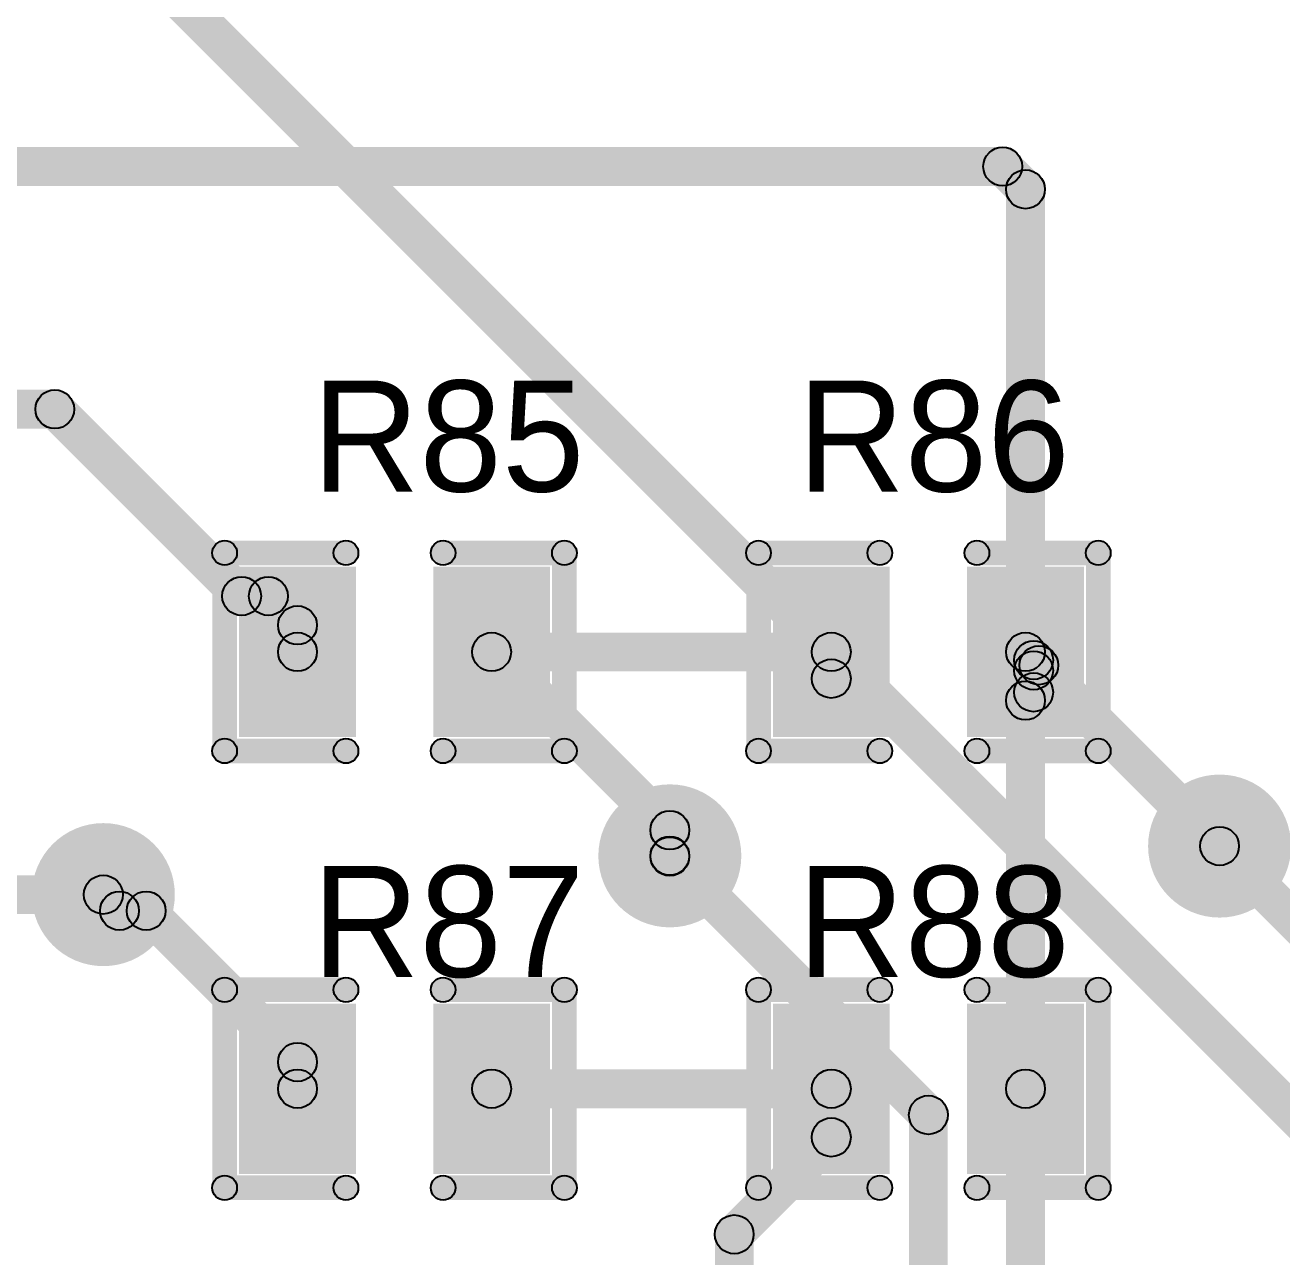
# Model space of a CAD drawing. Header units: millimetres. Extents: x 1.24 to 8.03, y 2.12 to 7.05.
# Drawn here: x 6.012 to 6.521, y 4.715 to 5.215 of the extents above; entities that cross this region are included whole.
import ezdxf

# ---------------------------------------------------------------- set-up
doc = ezdxf.new("R2010")
doc.units = ezdxf.units.MM
doc.header["$MEASUREMENT"] = 0
for name, color, linetype in [('BottomLayer', 5, 'Continuous'), ('BottomSolder', 6, 'Continuous'), ('TopLayer', 1, 'Continuous'), ('TopOverlay', 2, 'Continuous'), ('TopPaste', 8, 'Continuous'), ('TopSolder', 216, 'Continuous'), ('ViaHoleLayer', 16, 'Continuous')]:
    doc.layers.add(name, color=color, linetype=linetype)

# ---------------------------------------------------------------- blocks, each defined once
blk = doc.blocks.new('R0805_135')
at = {"layer": 'TopLayer'}
for points in [[(-0.05906, 0.03051), (-0.01969, 0.03051), (-0.01969, -0.03051), (-0.05906, -0.03051)], [(0.01969, 0.03051), (0.05906, 0.03051), (0.05906, -0.03051), (0.01969, -0.03051)]]:
    blk.add_hatch(color=1, dxfattribs=at).paths.add_polyline_path(points)
at = {"layer": 'TopOverlay'}
h = blk.add_hatch(color=2, dxfattribs=at)
edge = h.paths.add_edge_path()
edge.add_arc((-0.0689, 0.04016), 0.005, 0, 360)
h = blk.add_hatch(color=2, dxfattribs=at)
edge = h.paths.add_edge_path()
edge.add_arc((-0.0689, 0.04016), 0.005, 0, 360)
for points in [[(-0.01969, 0.04516), (-0.01969, 0.03516), (-0.0689, 0.03516), (-0.0689, 0.04516)], [(0.0689, 0.04516), (0.0689, 0.03516), (0.01969, 0.03516), (0.01969, 0.04516)], [(-0.0639, -0.04016), (-0.0739, -0.04016), (-0.0739, 0.04016), (-0.0639, 0.04016)], [(0.0639, 0.04016), (0.0739, 0.04016), (0.0739, -0.04016), (0.0639, -0.04016)], [(-0.01969, -0.03516), (-0.01969, -0.04516), (-0.0689, -0.04516), (-0.0689, -0.03516)], [(0.0689, -0.03516), (0.0689, -0.04516), (0.01969, -0.04516), (0.01969, -0.03516)]]:
    blk.add_hatch(color=2, dxfattribs=at).paths.add_polyline_path(points)
h = blk.add_hatch(color=2, dxfattribs=at)
edge = h.paths.add_edge_path()
edge.add_arc((-0.01969, 0.04016), 0.005, 0, 360)
h = blk.add_hatch(color=2, dxfattribs=at)
edge = h.paths.add_edge_path()
edge.add_arc((0.01969, 0.04016), 0.005, 0, 360)
h = blk.add_hatch(color=2, dxfattribs=at)
edge = h.paths.add_edge_path()
edge.add_arc((0.0689, 0.04016), 0.005, 0, 360)
h = blk.add_hatch(color=2, dxfattribs=at)
edge = h.paths.add_edge_path()
edge.add_arc((0.0689, 0.04016), 0.005, 0, 360)
h = blk.add_hatch(color=2, dxfattribs=at)
edge = h.paths.add_edge_path()
edge.add_arc((-0.0689, -0.04016), 0.005, 0, 360)
h = blk.add_hatch(color=2, dxfattribs=at)
edge = h.paths.add_edge_path()
edge.add_arc((-0.0689, -0.04016), 0.005, 0, 360)
h = blk.add_hatch(color=2, dxfattribs=at)
edge = h.paths.add_edge_path()
edge.add_arc((-0.01969, -0.04016), 0.005, 0, 360)
h = blk.add_hatch(color=2, dxfattribs=at)
edge = h.paths.add_edge_path()
edge.add_arc((0.01969, -0.04016), 0.005, 0, 360)
h = blk.add_hatch(color=2, dxfattribs=at)
edge = h.paths.add_edge_path()
edge.add_arc((0.0689, -0.04016), 0.005, 0, 360)
h = blk.add_hatch(color=2, dxfattribs=at)
edge = h.paths.add_edge_path()
edge.add_arc((0.0689, -0.04016), 0.005, 0, 360)
at = {"layer": 'TopPaste'}
for points in [[(-0.05906, 0.03051), (-0.01969, 0.03051), (-0.01969, -0.03051), (-0.05906, -0.03051)], [(0.01969, 0.03051), (0.05906, 0.03051), (0.05906, -0.03051), (0.01969, -0.03051)]]:
    blk.add_hatch(color=8, dxfattribs=at).paths.add_polyline_path(points)
at = {"layer": 'TopSolder'}
for points in [[(-0.06305, 0.03451), (-0.01569, 0.03451), (-0.01569, -0.03451), (-0.06305, -0.03451)], [(0.01569, 0.03451), (0.06305, 0.03451), (0.06305, -0.03451), (0.01569, -0.03451)]]:
    blk.add_hatch(color=216, dxfattribs=at).paths.add_polyline_path(points)
at = {"layer": 'TopOverlay'}
for centre in [(-0.0689, 0.04016), (-0.0689, 0.04016), (-0.01969, 0.04016), (0.01969, 0.04016), (0.0689, 0.04016), (0.0689, 0.04016), (-0.0689, -0.04016), (-0.0689, -0.04016), (-0.01969, -0.04016), (0.01969, -0.04016), (0.0689, -0.04016), (0.0689, -0.04016)]:
    blk.add_circle(centre, 0.005, dxfattribs=at)
blk = doc.blocks.new('R0805_136')
at = {"layer": 'TopLayer'}
for points in [[(-0.05906, 0.03051), (-0.01969, 0.03051), (-0.01969, -0.03051), (-0.05906, -0.03051)], [(0.01969, 0.03051), (0.05906, 0.03051), (0.05906, -0.03051), (0.01969, -0.03051)]]:
    blk.add_hatch(color=1, dxfattribs=at).paths.add_polyline_path(points)
at = {"layer": 'TopOverlay'}
h = blk.add_hatch(color=2, dxfattribs=at)
edge = h.paths.add_edge_path()
edge.add_arc((-0.0689, 0.04016), 0.005, 0, 360)
h = blk.add_hatch(color=2, dxfattribs=at)
edge = h.paths.add_edge_path()
edge.add_arc((-0.0689, 0.04016), 0.005, 0, 360)
for points in [[(-0.01969, 0.04516), (-0.01969, 0.03516), (-0.0689, 0.03516), (-0.0689, 0.04516)], [(0.0689, 0.04516), (0.0689, 0.03516), (0.01969, 0.03516), (0.01969, 0.04516)], [(-0.0639, -0.04016), (-0.0739, -0.04016), (-0.0739, 0.04016), (-0.0639, 0.04016)], [(0.0639, 0.04016), (0.0739, 0.04016), (0.0739, -0.04016), (0.0639, -0.04016)], [(-0.01969, -0.03516), (-0.01969, -0.04516), (-0.0689, -0.04516), (-0.0689, -0.03516)], [(0.0689, -0.03516), (0.0689, -0.04516), (0.01969, -0.04516), (0.01969, -0.03516)]]:
    blk.add_hatch(color=2, dxfattribs=at).paths.add_polyline_path(points)
h = blk.add_hatch(color=2, dxfattribs=at)
edge = h.paths.add_edge_path()
edge.add_arc((-0.01969, 0.04016), 0.005, 0, 360)
h = blk.add_hatch(color=2, dxfattribs=at)
edge = h.paths.add_edge_path()
edge.add_arc((0.01969, 0.04016), 0.005, 0, 360)
h = blk.add_hatch(color=2, dxfattribs=at)
edge = h.paths.add_edge_path()
edge.add_arc((0.0689, 0.04016), 0.005, 0, 360)
h = blk.add_hatch(color=2, dxfattribs=at)
edge = h.paths.add_edge_path()
edge.add_arc((0.0689, 0.04016), 0.005, 0, 360)
h = blk.add_hatch(color=2, dxfattribs=at)
edge = h.paths.add_edge_path()
edge.add_arc((-0.0689, -0.04016), 0.005, 0, 360)
h = blk.add_hatch(color=2, dxfattribs=at)
edge = h.paths.add_edge_path()
edge.add_arc((-0.0689, -0.04016), 0.005, 0, 360)
h = blk.add_hatch(color=2, dxfattribs=at)
edge = h.paths.add_edge_path()
edge.add_arc((-0.01969, -0.04016), 0.005, 0, 360)
h = blk.add_hatch(color=2, dxfattribs=at)
edge = h.paths.add_edge_path()
edge.add_arc((0.01969, -0.04016), 0.005, 0, 360)
h = blk.add_hatch(color=2, dxfattribs=at)
edge = h.paths.add_edge_path()
edge.add_arc((0.0689, -0.04016), 0.005, 0, 360)
h = blk.add_hatch(color=2, dxfattribs=at)
edge = h.paths.add_edge_path()
edge.add_arc((0.0689, -0.04016), 0.005, 0, 360)
at = {"layer": 'TopPaste'}
for points in [[(-0.05906, 0.03051), (-0.01969, 0.03051), (-0.01969, -0.03051), (-0.05906, -0.03051)], [(0.01969, 0.03051), (0.05906, 0.03051), (0.05906, -0.03051), (0.01969, -0.03051)]]:
    blk.add_hatch(color=8, dxfattribs=at).paths.add_polyline_path(points)
at = {"layer": 'TopSolder'}
for points in [[(-0.06305, 0.03451), (-0.01569, 0.03451), (-0.01569, -0.03451), (-0.06305, -0.03451)], [(0.01569, 0.03451), (0.06305, 0.03451), (0.06305, -0.03451), (0.01569, -0.03451)]]:
    blk.add_hatch(color=216, dxfattribs=at).paths.add_polyline_path(points)
at = {"layer": 'TopOverlay'}
for centre in [(-0.0689, 0.04016), (-0.0689, 0.04016), (-0.01969, 0.04016), (0.01969, 0.04016), (0.0689, 0.04016), (0.0689, 0.04016), (-0.0689, -0.04016), (-0.0689, -0.04016), (-0.01969, -0.04016), (0.01969, -0.04016), (0.0689, -0.04016), (0.0689, -0.04016)]:
    blk.add_circle(centre, 0.005, dxfattribs=at)
blk = doc.blocks.new('R0805_137')
at = {"layer": 'TopLayer'}
for points in [[(-0.05906, 0.03051), (-0.01969, 0.03051), (-0.01969, -0.03051), (-0.05906, -0.03051)], [(0.01969, 0.03051), (0.05906, 0.03051), (0.05906, -0.03051), (0.01969, -0.03051)]]:
    blk.add_hatch(color=1, dxfattribs=at).paths.add_polyline_path(points)
at = {"layer": 'TopOverlay'}
h = blk.add_hatch(color=2, dxfattribs=at)
edge = h.paths.add_edge_path()
edge.add_arc((-0.0689, 0.04016), 0.005, 0, 360)
h = blk.add_hatch(color=2, dxfattribs=at)
edge = h.paths.add_edge_path()
edge.add_arc((-0.0689, 0.04016), 0.005, 0, 360)
for points in [[(-0.01969, 0.04516), (-0.01969, 0.03516), (-0.0689, 0.03516), (-0.0689, 0.04516)], [(0.0689, 0.04516), (0.0689, 0.03516), (0.01969, 0.03516), (0.01969, 0.04516)], [(-0.0639, -0.04016), (-0.0739, -0.04016), (-0.0739, 0.04016), (-0.0639, 0.04016)], [(0.0639, 0.04016), (0.0739, 0.04016), (0.0739, -0.04016), (0.0639, -0.04016)], [(-0.01969, -0.03516), (-0.01969, -0.04516), (-0.0689, -0.04516), (-0.0689, -0.03516)], [(0.0689, -0.03516), (0.0689, -0.04516), (0.01969, -0.04516), (0.01969, -0.03516)]]:
    blk.add_hatch(color=2, dxfattribs=at).paths.add_polyline_path(points)
h = blk.add_hatch(color=2, dxfattribs=at)
edge = h.paths.add_edge_path()
edge.add_arc((-0.01969, 0.04016), 0.005, 0, 360)
h = blk.add_hatch(color=2, dxfattribs=at)
edge = h.paths.add_edge_path()
edge.add_arc((0.01969, 0.04016), 0.005, 0, 360)
h = blk.add_hatch(color=2, dxfattribs=at)
edge = h.paths.add_edge_path()
edge.add_arc((0.0689, 0.04016), 0.005, 0, 360)
h = blk.add_hatch(color=2, dxfattribs=at)
edge = h.paths.add_edge_path()
edge.add_arc((0.0689, 0.04016), 0.005, 0, 360)
h = blk.add_hatch(color=2, dxfattribs=at)
edge = h.paths.add_edge_path()
edge.add_arc((-0.0689, -0.04016), 0.005, 0, 360)
h = blk.add_hatch(color=2, dxfattribs=at)
edge = h.paths.add_edge_path()
edge.add_arc((-0.0689, -0.04016), 0.005, 0, 360)
h = blk.add_hatch(color=2, dxfattribs=at)
edge = h.paths.add_edge_path()
edge.add_arc((-0.01969, -0.04016), 0.005, 0, 360)
h = blk.add_hatch(color=2, dxfattribs=at)
edge = h.paths.add_edge_path()
edge.add_arc((0.01969, -0.04016), 0.005, 0, 360)
h = blk.add_hatch(color=2, dxfattribs=at)
edge = h.paths.add_edge_path()
edge.add_arc((0.0689, -0.04016), 0.005, 0, 360)
h = blk.add_hatch(color=2, dxfattribs=at)
edge = h.paths.add_edge_path()
edge.add_arc((0.0689, -0.04016), 0.005, 0, 360)
at = {"layer": 'TopPaste'}
for points in [[(-0.05906, 0.03051), (-0.01969, 0.03051), (-0.01969, -0.03051), (-0.05906, -0.03051)], [(0.01969, 0.03051), (0.05906, 0.03051), (0.05906, -0.03051), (0.01969, -0.03051)]]:
    blk.add_hatch(color=8, dxfattribs=at).paths.add_polyline_path(points)
at = {"layer": 'TopSolder'}
for points in [[(-0.06305, 0.03451), (-0.01569, 0.03451), (-0.01569, -0.03451), (-0.06305, -0.03451)], [(0.01569, 0.03451), (0.06305, 0.03451), (0.06305, -0.03451), (0.01569, -0.03451)]]:
    blk.add_hatch(color=216, dxfattribs=at).paths.add_polyline_path(points)
at = {"layer": 'TopOverlay'}
for centre in [(-0.0689, 0.04016), (-0.0689, 0.04016), (-0.01969, 0.04016), (0.01969, 0.04016), (0.0689, 0.04016), (0.0689, 0.04016), (-0.0689, -0.04016), (-0.0689, -0.04016), (-0.01969, -0.04016), (0.01969, -0.04016), (0.0689, -0.04016), (0.0689, -0.04016)]:
    blk.add_circle(centre, 0.005, dxfattribs=at)
blk = doc.blocks.new('R0805_138')
at = {"layer": 'TopLayer'}
for points in [[(-0.05906, 0.03051), (-0.01969, 0.03051), (-0.01969, -0.03051), (-0.05906, -0.03051)], [(0.01969, 0.03051), (0.05906, 0.03051), (0.05906, -0.03051), (0.01969, -0.03051)]]:
    blk.add_hatch(color=1, dxfattribs=at).paths.add_polyline_path(points)
at = {"layer": 'TopOverlay'}
h = blk.add_hatch(color=2, dxfattribs=at)
edge = h.paths.add_edge_path()
edge.add_arc((-0.0689, 0.04016), 0.005, 0, 360)
h = blk.add_hatch(color=2, dxfattribs=at)
edge = h.paths.add_edge_path()
edge.add_arc((-0.0689, 0.04016), 0.005, 0, 360)
for points in [[(-0.01969, 0.04516), (-0.01969, 0.03516), (-0.0689, 0.03516), (-0.0689, 0.04516)], [(0.0689, 0.04516), (0.0689, 0.03516), (0.01969, 0.03516), (0.01969, 0.04516)], [(-0.0639, -0.04016), (-0.0739, -0.04016), (-0.0739, 0.04016), (-0.0639, 0.04016)], [(0.0639, 0.04016), (0.0739, 0.04016), (0.0739, -0.04016), (0.0639, -0.04016)], [(-0.01969, -0.03516), (-0.01969, -0.04516), (-0.0689, -0.04516), (-0.0689, -0.03516)], [(0.0689, -0.03516), (0.0689, -0.04516), (0.01969, -0.04516), (0.01969, -0.03516)]]:
    blk.add_hatch(color=2, dxfattribs=at).paths.add_polyline_path(points)
h = blk.add_hatch(color=2, dxfattribs=at)
edge = h.paths.add_edge_path()
edge.add_arc((-0.01969, 0.04016), 0.005, 0, 360)
h = blk.add_hatch(color=2, dxfattribs=at)
edge = h.paths.add_edge_path()
edge.add_arc((0.01969, 0.04016), 0.005, 0, 360)
h = blk.add_hatch(color=2, dxfattribs=at)
edge = h.paths.add_edge_path()
edge.add_arc((0.0689, 0.04016), 0.005, 0, 360)
h = blk.add_hatch(color=2, dxfattribs=at)
edge = h.paths.add_edge_path()
edge.add_arc((0.0689, 0.04016), 0.005, 0, 360)
h = blk.add_hatch(color=2, dxfattribs=at)
edge = h.paths.add_edge_path()
edge.add_arc((-0.0689, -0.04016), 0.005, 0, 360)
h = blk.add_hatch(color=2, dxfattribs=at)
edge = h.paths.add_edge_path()
edge.add_arc((-0.0689, -0.04016), 0.005, 0, 360)
h = blk.add_hatch(color=2, dxfattribs=at)
edge = h.paths.add_edge_path()
edge.add_arc((-0.01969, -0.04016), 0.005, 0, 360)
h = blk.add_hatch(color=2, dxfattribs=at)
edge = h.paths.add_edge_path()
edge.add_arc((0.01969, -0.04016), 0.005, 0, 360)
h = blk.add_hatch(color=2, dxfattribs=at)
edge = h.paths.add_edge_path()
edge.add_arc((0.0689, -0.04016), 0.005, 0, 360)
h = blk.add_hatch(color=2, dxfattribs=at)
edge = h.paths.add_edge_path()
edge.add_arc((0.0689, -0.04016), 0.005, 0, 360)
at = {"layer": 'TopPaste'}
for points in [[(-0.05906, 0.03051), (-0.01969, 0.03051), (-0.01969, -0.03051), (-0.05906, -0.03051)], [(0.01969, 0.03051), (0.05906, 0.03051), (0.05906, -0.03051), (0.01969, -0.03051)]]:
    blk.add_hatch(color=8, dxfattribs=at).paths.add_polyline_path(points)
at = {"layer": 'TopSolder'}
for points in [[(-0.06305, 0.03451), (-0.01569, 0.03451), (-0.01569, -0.03451), (-0.06305, -0.03451)], [(0.01569, 0.03451), (0.06305, 0.03451), (0.06305, -0.03451), (0.01569, -0.03451)]]:
    blk.add_hatch(color=216, dxfattribs=at).paths.add_polyline_path(points)
at = {"layer": 'TopOverlay'}
for centre in [(-0.0689, 0.04016), (-0.0689, 0.04016), (-0.01969, 0.04016), (0.01969, 0.04016), (0.0689, 0.04016), (0.0689, 0.04016), (-0.0689, -0.04016), (-0.0689, -0.04016), (-0.01969, -0.04016), (0.01969, -0.04016), (0.0689, -0.04016), (0.0689, -0.04016)]:
    blk.add_circle(centre, 0.005, dxfattribs=at)

msp = doc.modelspace()

# ---------------------------------------------------------------- hatches: boundary and pattern name
at = {"layer": 'BottomLayer'}
for points in [[(6.01455, 5.27353), (6.02569, 5.28466), (6.60006, 4.71029), (6.58892, 4.69916)], [(6.26751, 4.87213), (6.27864, 4.88327), (6.38352, 4.77839), (6.37239, 4.76726)], [(6.4905, 4.87632), (6.50163, 4.88746), (6.59021, 4.79887), (6.57908, 4.78774)], [(6.28095, 4.8777), (6.2652, 4.8777), (6.2652, 4.87792), (6.28095, 4.87792)], [(5.82677, 4.85433), (5.82677, 4.87008), (6.04331, 4.87008), (6.04331, 4.85433)], [(6.38583, 3.22835), (6.37008, 3.22835), (6.37008, 4.77283), (6.38583, 4.77283)]]:
    msp.add_hatch(color=5, dxfattribs=at).paths.add_polyline_path(points)
h = msp.add_hatch(color=5, dxfattribs=at)
edge = h.paths.add_edge_path()
edge.add_arc((6.49606, 4.88189), 0.025, 0, 360)
h = msp.add_hatch(color=5, dxfattribs=at)
edge = h.paths.add_edge_path()
edge.add_arc((6.27308, 4.87792), 0.025, 0, 360)
h = msp.add_hatch(color=5, dxfattribs=at)
edge = h.paths.add_edge_path()
edge.add_arc((6.49606, 4.88189), 0.00787, 0, 360)
h = msp.add_hatch(color=5, dxfattribs=at)
edge = h.paths.add_edge_path()
edge.add_arc((6.04331, 4.8622), 0.025, 0, 360)
h = msp.add_hatch(color=5, dxfattribs=at)
edge = h.paths.add_edge_path()
edge.add_arc((6.27308, 4.87792), 0.00787, 0, 360)
h = msp.add_hatch(color=5, dxfattribs=at)
edge = h.paths.add_edge_path()
edge.add_arc((6.27308, 4.8777), 0.00787, 0, 360)
h = msp.add_hatch(color=5, dxfattribs=at)
edge = h.paths.add_edge_path()
edge.add_arc((6.27308, 4.8777), 0.00787, 0, 360)
h = msp.add_hatch(color=5, dxfattribs=at)
edge = h.paths.add_edge_path()
edge.add_arc((6.04331, 4.8622), 0.00787, 0, 360)
h = msp.add_hatch(color=5, dxfattribs=at)
edge = h.paths.add_edge_path()
edge.add_arc((6.37795, 4.77283), 0.00787, 0, 360)
h = msp.add_hatch(color=5, dxfattribs=at)
edge = h.paths.add_edge_path()
edge.add_arc((6.37795, 4.77283), 0.00787, 0, 360)
at = {"layer": 'BottomSolder'}
h = msp.add_hatch(color=6, dxfattribs=at)
edge = h.paths.add_edge_path()
edge.add_arc((6.49606, 4.88189), 0.029, 0, 360)
h = msp.add_hatch(color=6, dxfattribs=at)
edge = h.paths.add_edge_path()
edge.add_arc((6.27308, 4.87792), 0.029, 0, 360)
h = msp.add_hatch(color=6, dxfattribs=at)
edge = h.paths.add_edge_path()
edge.add_arc((6.04331, 4.8622), 0.029, 0, 360)
at = {"layer": 'TopLayer'}
for points in [[(5.82677, 5.14961), (5.82677, 5.16535), (6.4081, 5.16535), (6.4081, 5.14961)], [(6.40253, 5.15191), (6.41367, 5.16305), (6.42289, 5.15382), (6.41175, 5.14269)], [(6.4252, 4.96063), (6.40945, 4.96063), (6.40945, 5.14826), (6.4252, 5.14826)], [(5.90551, 5.05118), (5.90551, 5.06693), (6.02362, 5.06693), (6.02362, 5.05118)], [(6.01805, 5.05349), (6.02919, 5.06462), (6.10498, 4.98884), (6.09384, 4.9777)], [(6.09941, 4.97539), (6.09941, 4.99114), (6.11024, 4.99114), (6.11024, 4.97539)], [(6.10467, 4.9777), (6.1158, 4.98884), (6.12761, 4.97702), (6.11648, 4.96589)], [(6.12992, 4.96063), (6.11417, 4.96063), (6.11417, 4.97146), (6.12992, 4.97146)], [(6.19522, 4.95506), (6.20635, 4.9662), (6.27864, 4.89391), (6.26751, 4.88277)], [(6.20079, 4.95276), (6.20079, 4.9685), (6.33858, 4.9685), (6.33858, 4.95276)], [(6.41175, 4.95506), (6.42289, 4.9662), (6.42621, 4.96288), (6.41507, 4.95174)], [(6.34646, 4.9498), (6.33071, 4.9498), (6.33071, 4.96063), (6.34646, 4.96063)], [(6.42621, 4.94755), (6.41507, 4.95869), (6.41717, 4.96078), (6.4283, 4.94965)], [(6.41717, 4.94965), (6.4283, 4.96078), (6.50163, 4.88746), (6.4905, 4.87632)], [(6.42852, 4.95312), (6.41277, 4.95312), (6.41277, 4.95731), (6.42852, 4.95731)], [(6.42289, 4.93538), (6.41176, 4.94651), (6.41507, 4.94983), (6.42621, 4.9387)], [(6.42852, 4.94426), (6.41277, 4.94426), (6.41277, 4.95312), (6.42852, 4.95312)], [(6.4252, 4.78346), (6.40945, 4.78346), (6.40945, 4.94094), (6.4252, 4.94094)], [(6.28095, 4.87792), (6.2652, 4.87792), (6.2652, 4.88834), (6.28095, 4.88834)], [(6.03774, 4.85664), (6.04887, 4.86777), (6.05543, 4.86122), (6.04429, 4.85008)], [(6.04986, 4.84778), (6.04986, 4.86352), (6.06069, 4.86352), (6.06069, 4.84778)], [(6.05512, 4.85008), (6.06626, 4.86122), (6.12762, 4.79986), (6.11648, 4.78872)], [(6.12992, 4.78346), (6.11417, 4.78346), (6.11417, 4.79429), (6.12992, 4.79429)], [(6.20079, 4.77559), (6.20079, 4.79134), (6.33858, 4.79134), (6.33858, 4.77559)], [(6.34646, 4.76378), (6.33071, 4.76378), (6.33071, 4.78346), (6.34646, 4.78346)], [(6.4252, 4.56693), (6.40945, 4.56693), (6.40945, 4.78346), (6.4252, 4.78346)], [(6.30478, 4.71884), (6.29364, 4.72998), (6.33302, 4.76935), (6.34415, 4.75821)], [(6.30709, 4.68504), (6.29134, 4.68504), (6.29134, 4.72441), (6.30709, 4.72441)]]:
    msp.add_hatch(color=1, dxfattribs=at).paths.add_polyline_path(points)
h = msp.add_hatch(color=1, dxfattribs=at)
edge = h.paths.add_edge_path()
edge.add_arc((6.4081, 5.15748), 0.00787, 0, 360)
h = msp.add_hatch(color=1, dxfattribs=at)
edge = h.paths.add_edge_path()
edge.add_arc((6.4081, 5.15748), 0.00787, 0, 360)
h = msp.add_hatch(color=1, dxfattribs=at)
edge = h.paths.add_edge_path()
edge.add_arc((6.41732, 5.14826), 0.00787, 0, 360)
h = msp.add_hatch(color=1, dxfattribs=at)
edge = h.paths.add_edge_path()
edge.add_arc((6.41732, 5.14826), 0.00787, 0, 360)
h = msp.add_hatch(color=1, dxfattribs=at)
edge = h.paths.add_edge_path()
edge.add_arc((6.02362, 5.05906), 0.00787, 0, 360)
h = msp.add_hatch(color=1, dxfattribs=at)
edge = h.paths.add_edge_path()
edge.add_arc((6.02362, 5.05906), 0.00787, 0, 360)
h = msp.add_hatch(color=1, dxfattribs=at)
edge = h.paths.add_edge_path()
edge.add_arc((6.09941, 4.98327), 0.00787, 0, 360)
h = msp.add_hatch(color=1, dxfattribs=at)
edge = h.paths.add_edge_path()
edge.add_arc((6.09941, 4.98327), 0.00787, 0, 360)
h = msp.add_hatch(color=1, dxfattribs=at)
edge = h.paths.add_edge_path()
edge.add_arc((6.11024, 4.98327), 0.00787, 0, 360)
h = msp.add_hatch(color=1, dxfattribs=at)
edge = h.paths.add_edge_path()
edge.add_arc((6.11024, 4.98327), 0.00787, 0, 360)
h = msp.add_hatch(color=1, dxfattribs=at)
edge = h.paths.add_edge_path()
edge.add_arc((6.12205, 4.97146), 0.00787, 0, 360)
h = msp.add_hatch(color=1, dxfattribs=at)
edge = h.paths.add_edge_path()
edge.add_arc((6.12205, 4.97146), 0.00787, 0, 360)
h = msp.add_hatch(color=1, dxfattribs=at)
edge = h.paths.add_edge_path()
edge.add_arc((6.12205, 4.96063), 0.00787, 0, 360)
h = msp.add_hatch(color=1, dxfattribs=at)
edge = h.paths.add_edge_path()
edge.add_arc((6.20079, 4.96063), 0.00787, 0, 360)
h = msp.add_hatch(color=1, dxfattribs=at)
edge = h.paths.add_edge_path()
edge.add_arc((6.20079, 4.96063), 0.00787, 0, 360)
h = msp.add_hatch(color=1, dxfattribs=at)
edge = h.paths.add_edge_path()
edge.add_arc((6.33858, 4.96063), 0.00787, 0, 360)
h = msp.add_hatch(color=1, dxfattribs=at)
edge = h.paths.add_edge_path()
edge.add_arc((6.33858, 4.96063), 0.00787, 0, 360)
h = msp.add_hatch(color=1, dxfattribs=at)
edge = h.paths.add_edge_path()
edge.add_arc((6.41732, 4.96063), 0.00787, 0, 360)
h = msp.add_hatch(color=1, dxfattribs=at)
edge = h.paths.add_edge_path()
edge.add_arc((6.41732, 4.96063), 0.00787, 0, 360)
h = msp.add_hatch(color=1, dxfattribs=at)
edge = h.paths.add_edge_path()
edge.add_arc((6.42064, 4.95731), 0.00787, 0, 360)
h = msp.add_hatch(color=1, dxfattribs=at)
edge = h.paths.add_edge_path()
edge.add_arc((6.42064, 4.95731), 0.00787, 0, 360)
h = msp.add_hatch(color=1, dxfattribs=at)
edge = h.paths.add_edge_path()
edge.add_arc((6.42064, 4.95312), 0.00787, 0, 360)
h = msp.add_hatch(color=1, dxfattribs=at)
edge = h.paths.add_edge_path()
edge.add_arc((6.42064, 4.95312), 0.00787, 0, 360)
h = msp.add_hatch(color=1, dxfattribs=at)
edge = h.paths.add_edge_path()
edge.add_arc((6.42064, 4.95312), 0.00787, 0, 360)
h = msp.add_hatch(color=1, dxfattribs=at)
edge = h.paths.add_edge_path()
edge.add_arc((6.42274, 4.95522), 0.00787, 0, 360)
h = msp.add_hatch(color=1, dxfattribs=at)
edge = h.paths.add_edge_path()
edge.add_arc((6.42274, 4.95522), 0.00787, 0, 360)
h = msp.add_hatch(color=1, dxfattribs=at)
edge = h.paths.add_edge_path()
edge.add_arc((6.33858, 4.9498), 0.00787, 0, 360)
h = msp.add_hatch(color=1, dxfattribs=at)
edge = h.paths.add_edge_path()
edge.add_arc((6.42064, 4.94426), 0.00787, 0, 360)
h = msp.add_hatch(color=1, dxfattribs=at)
edge = h.paths.add_edge_path()
edge.add_arc((6.42064, 4.94426), 0.00787, 0, 360)
h = msp.add_hatch(color=1, dxfattribs=at)
edge = h.paths.add_edge_path()
edge.add_arc((6.41732, 4.94094), 0.00787, 0, 360)
h = msp.add_hatch(color=1, dxfattribs=at)
edge = h.paths.add_edge_path()
edge.add_arc((6.41732, 4.94094), 0.00787, 0, 360)
h = msp.add_hatch(color=1, dxfattribs=at)
edge = h.paths.add_edge_path()
edge.add_arc((6.49606, 4.88189), 0.025, 0, 360)
h = msp.add_hatch(color=1, dxfattribs=at)
edge = h.paths.add_edge_path()
edge.add_arc((6.27308, 4.87792), 0.025, 0, 360)
h = msp.add_hatch(color=1, dxfattribs=at)
edge = h.paths.add_edge_path()
edge.add_arc((6.27308, 4.88834), 0.00787, 0, 360)
h = msp.add_hatch(color=1, dxfattribs=at)
edge = h.paths.add_edge_path()
edge.add_arc((6.27308, 4.88834), 0.00787, 0, 360)
h = msp.add_hatch(color=1, dxfattribs=at)
edge = h.paths.add_edge_path()
edge.add_arc((6.49606, 4.88189), 0.00787, 0, 360)
h = msp.add_hatch(color=1, dxfattribs=at)
edge = h.paths.add_edge_path()
edge.add_arc((6.04331, 4.8622), 0.025, 0, 360)
h = msp.add_hatch(color=1, dxfattribs=at)
edge = h.paths.add_edge_path()
edge.add_arc((6.27308, 4.87792), 0.00787, 0, 360)
h = msp.add_hatch(color=1, dxfattribs=at)
edge = h.paths.add_edge_path()
edge.add_arc((6.04331, 4.8622), 0.00787, 0, 360)
h = msp.add_hatch(color=1, dxfattribs=at)
edge = h.paths.add_edge_path()
edge.add_arc((6.04986, 4.85565), 0.00787, 0, 360)
h = msp.add_hatch(color=1, dxfattribs=at)
edge = h.paths.add_edge_path()
edge.add_arc((6.04986, 4.85565), 0.00787, 0, 360)
h = msp.add_hatch(color=1, dxfattribs=at)
edge = h.paths.add_edge_path()
edge.add_arc((6.06069, 4.85565), 0.00787, 0, 360)
h = msp.add_hatch(color=1, dxfattribs=at)
edge = h.paths.add_edge_path()
edge.add_arc((6.06069, 4.85565), 0.00787, 0, 360)
h = msp.add_hatch(color=1, dxfattribs=at)
edge = h.paths.add_edge_path()
edge.add_arc((6.12205, 4.79429), 0.00787, 0, 360)
h = msp.add_hatch(color=1, dxfattribs=at)
edge = h.paths.add_edge_path()
edge.add_arc((6.12205, 4.79429), 0.00787, 0, 360)
h = msp.add_hatch(color=1, dxfattribs=at)
edge = h.paths.add_edge_path()
edge.add_arc((6.12205, 4.78346), 0.00787, 0, 360)
h = msp.add_hatch(color=1, dxfattribs=at)
edge = h.paths.add_edge_path()
edge.add_arc((6.20079, 4.78346), 0.00787, 0, 360)
h = msp.add_hatch(color=1, dxfattribs=at)
edge = h.paths.add_edge_path()
edge.add_arc((6.33858, 4.78346), 0.00787, 0, 360)
h = msp.add_hatch(color=1, dxfattribs=at)
edge = h.paths.add_edge_path()
edge.add_arc((6.33858, 4.78346), 0.00787, 0, 360)
h = msp.add_hatch(color=1, dxfattribs=at)
edge = h.paths.add_edge_path()
edge.add_arc((6.41732, 4.78346), 0.00787, 0, 360)
h = msp.add_hatch(color=1, dxfattribs=at)
edge = h.paths.add_edge_path()
edge.add_arc((6.41732, 4.78346), 0.00787, 0, 360)
h = msp.add_hatch(color=1, dxfattribs=at)
edge = h.paths.add_edge_path()
edge.add_arc((6.33858, 4.76378), 0.00787, 0, 360)
h = msp.add_hatch(color=1, dxfattribs=at)
edge = h.paths.add_edge_path()
edge.add_arc((6.33858, 4.76378), 0.00787, 0, 360)
h = msp.add_hatch(color=1, dxfattribs=at)
edge = h.paths.add_edge_path()
edge.add_arc((6.29921, 4.72441), 0.00787, 0, 360)
h = msp.add_hatch(color=1, dxfattribs=at)
edge = h.paths.add_edge_path()
edge.add_arc((6.29921, 4.72441), 0.00787, 0, 360)
at = {"layer": 'TopSolder'}
h = msp.add_hatch(color=216, dxfattribs=at)
edge = h.paths.add_edge_path()
edge.add_arc((6.49606, 4.88189), 0.029, 0, 360)
h = msp.add_hatch(color=216, dxfattribs=at)
edge = h.paths.add_edge_path()
edge.add_arc((6.27308, 4.87792), 0.029, 0, 360)
h = msp.add_hatch(color=216, dxfattribs=at)
edge = h.paths.add_edge_path()
edge.add_arc((6.04331, 4.8622), 0.029, 0, 360)
at = {"layer": 'ViaHoleLayer'}
h = msp.add_hatch(color=16, dxfattribs=at)
edge = h.paths.add_edge_path()
edge.add_arc((6.49606, 4.88189), 0.014, 0, 360)
h = msp.add_hatch(color=16, dxfattribs=at)
edge = h.paths.add_edge_path()
edge.add_arc((6.27308, 4.87792), 0.014, 0, 360)
h = msp.add_hatch(color=16, dxfattribs=at)
edge = h.paths.add_edge_path()
edge.add_arc((6.04331, 4.8622), 0.014, 0, 360)

# ---------------------------------------------------------------- linework, layer by layer
at = {"layer": 'BottomLayer'}
for centre in [(6.49606, 4.88189), (6.27308, 4.87792), (6.27308, 4.8777), (6.27308, 4.8777), (6.04331, 4.8622), (6.37795, 4.77283), (6.37795, 4.77283)]:
    msp.add_circle(centre, 0.00787, dxfattribs=at)
at = {"layer": 'TopLayer'}
for centre in [(6.4081, 5.15748), (6.4081, 5.15748), (6.41732, 5.14826), (6.41732, 5.14826), (6.02362, 5.05906), (6.02362, 5.05906), (6.09941, 4.98327), (6.09941, 4.98327), (6.11024, 4.98327), (6.11024, 4.98327), (6.12205, 4.97146), (6.12205, 4.97146), (6.12205, 4.96063), (6.20079, 4.96063), (6.20079, 4.96063), (6.33858, 4.96063), (6.33858, 4.96063), (6.41732, 4.96063), (6.41732, 4.96063), (6.42064, 4.95731), (6.42064, 4.95731), (6.42064, 4.95312), (6.42064, 4.95312), (6.42064, 4.95312), (6.42274, 4.95522), (6.42274, 4.95522), (6.33858, 4.9498), (6.42064, 4.94426), (6.42064, 4.94426), (6.41732, 4.94094), (6.41732, 4.94094), (6.27308, 4.88834), (6.27308, 4.88834), (6.49606, 4.88189), (6.27308, 4.87792), (6.04331, 4.8622), (6.04986, 4.85565), (6.04986, 4.85565), (6.06069, 4.85565), (6.06069, 4.85565), (6.12205, 4.79429), (6.12205, 4.79429), (6.12205, 4.78346), (6.20079, 4.78346), (6.33858, 4.78346), (6.33858, 4.78346), (6.41732, 4.78346), (6.41732, 4.78346), (6.33858, 4.76378), (6.33858, 4.76378), (6.29921, 4.72441), (6.29921, 4.72441)]:
    msp.add_circle(centre, 0.00787, dxfattribs=at)

# ---------------------------------------------------------------- block references
at = {"rotation": 180}
for name, p in [('R0805_135', (6.16142, 4.96063)), ('R0805_136', (6.37795, 4.96063)), ('R0805_137', (6.16142, 4.78346)), ('R0805_138', (6.37795, 4.78346))]:
    msp.add_blockref(name, p, dxfattribs=at)

# ---------------------------------------------------------------- texts
at = {"layer": 'TopOverlay'}
for s, p in [('R85', (6.12805, 5.02569)), ('R86', (6.3249, 5.02569)), ('R87', (6.12805, 4.82883)), ('R88', (6.3249, 4.82883))]:
    msp.add_text(s, height=0.045, dxfattribs=at).set_placement(p)

doc.saveas('drawing.dxf')
